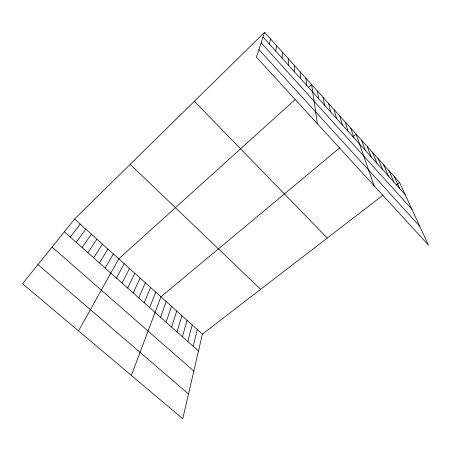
<?xml version="1.0" encoding="UTF-8"?>
<svg xmlns="http://www.w3.org/2000/svg" width="451" height="451" viewBox="0 0 451 451"><rect width="100%" height="100%" fill="white"/><g stroke="black" fill="none" stroke-linecap="round" stroke-linejoin="round"><path stroke-width="0.68" d="M288.262 64.955L288.448 58.822M282.027 58.044L282.546 52.254M275.747 51.081L276.604 45.641M383.187 195.029L202.392 334.123L182.762 418.731L22.55 283.747L74.567 219.028L264.585 32.269L399.547 182.446L428.45 245.135L256.461 57.198L264.585 32.269M269.422 44.063L270.617 38.978M193.169 346.272L197.318 329.551M187.825 341.52L192.211 324.951M182.446 336.739L187.075 320.328M177.04 331.936L181.905 315.677M171.594 327.099L176.707 310.998M166.12 322.228L171.481 306.291M160.607 317.335L166.222 301.556M131.365 375.429L160.934 296.792L339.891 147.702M149.647 307.593L155.77 292.141M144.202 302.751L150.578 287.467M138.722 297.88L145.352 282.76M133.208 292.981L140.098 278.03M127.661 288.054L134.815 273.272M122.08 283.093L129.493 268.486M116.465 278.098L124.149 263.672M78.536 330.921L118.771 258.829L295.005 99.665M105.134 268.024L113.359 253.958M99.412 262.944L107.919 249.053M93.656 257.825L102.439 244.126M87.866 252.678L96.931 239.165M82.037 247.498L91.395 234.176M76.174 242.288L85.82 229.159M70.271 237.046L80.21 224.108M308.236 87.714L311.647 84.636L317.363 123.743M352.981 136.805L356.149 134.161L374.031 185.671M396.356 184.899L399.547 182.446M37.94 264.602L188.501 393.988M52.057 247.041L193.817 371.077M64.335 231.763L198.479 350.991M74.567 219.028L202.392 334.123M130.192 164.361L260.627 289.322M194.364 101.283L327.279 238.043M258.942 49.582L419.763 226.289M261.163 42.772L411.893 209.225M263.046 36.993L405.128 194.556M394.253 176.555L399.58 188.4M388.92 170.625L393.988 182.204M383.553 164.649L388.362 175.958M378.147 158.639L382.69 169.672M372.706 152.579L376.974 163.335M367.227 146.485L371.224 156.954M361.708 140.346L365.423 150.527M350.72 128.118L353.877 137.718M345.252 122.035L348.127 131.342M339.75 115.907L342.337 124.921M334.208 109.74L336.502 118.45M328.627 103.527L330.622 111.938M323.006 97.275L324.703 105.371M317.346 90.978L318.744 98.758M305.908 78.249L306.686 85.391M300.129 71.822L300.591 78.632M294.311 65.344L294.447 71.822"/></g></svg>
